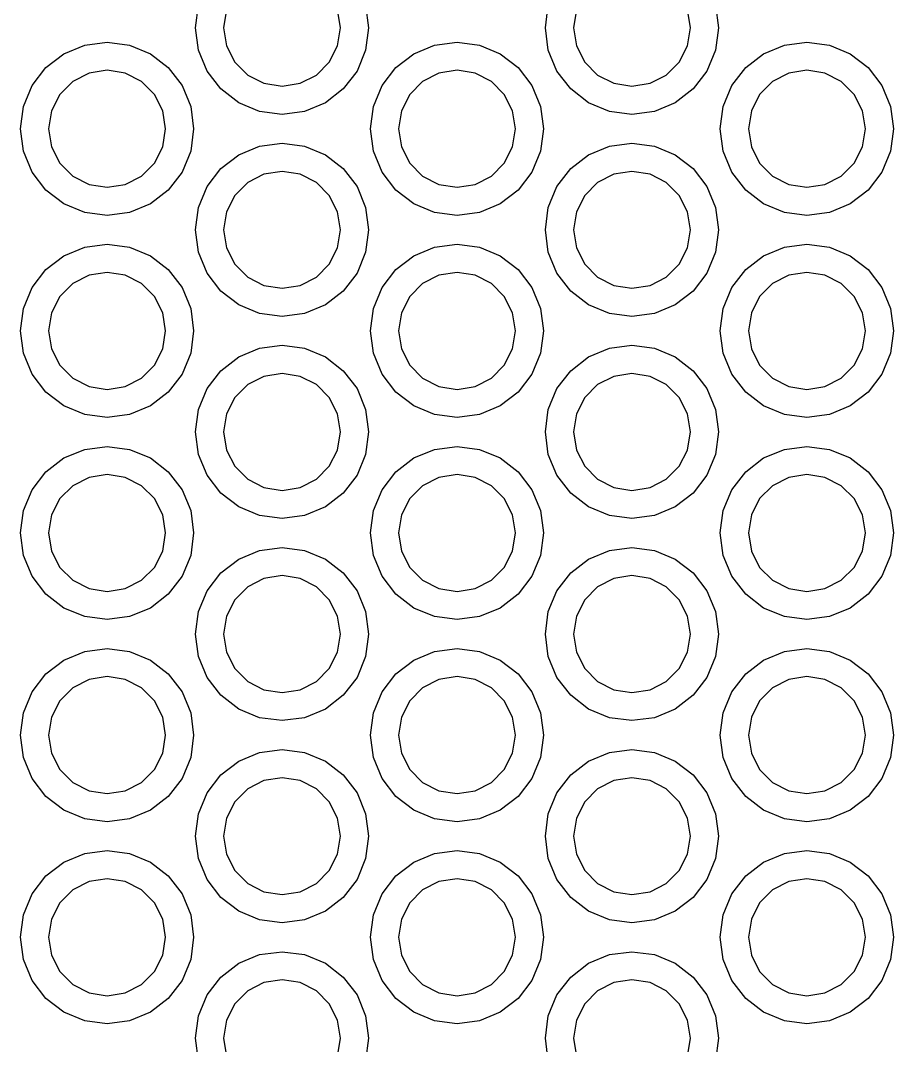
# Model space of a CAD drawing. Extents: x 0 to 6.5, y -7.51 to 0.
# Drawn here: x 3.3696 to 3.6078, y -4.8571 to -4.5776 of the extents above; entities that cross this region are included whole.
import ezdxf

# ---------------------------------------------------------------- set-up
doc = ezdxf.new("R2010")
doc.units = 0
doc.header["$MEASUREMENT"] = 0
doc.layers.add('BLACK', color=7, linetype='CONTINUOUS')

msp = doc.modelspace()

# ---------------------------------------------------------------- linework, layer by layer
at = {"layer": 'BLACK', "linetype": 'CONTINUOUS'}
for p, q in [((3.41731, -4.57955), (3.41812, -4.57343)), ((3.42577, -4.57462), (3.42499, -4.57955)), ((3.45688, -4.57955), (3.4561, -4.57462)), ((3.46375, -4.57343), (3.46456, -4.57955)), ((3.51278, -4.57955), (3.51358, -4.57343)), ((3.52124, -4.57462), (3.52046, -4.57955)), ((3.55235, -4.57955), (3.55157, -4.57462)), ((3.55922, -4.57343), (3.56002, -4.57955)), ((3.41812, -4.58566), (3.41731, -4.57955)), ((3.42499, -4.57955), (3.42577, -4.58448)), ((3.4561, -4.58448), (3.45688, -4.57955)), ((3.46456, -4.57955), (3.46375, -4.58566)), ((3.51358, -4.58566), (3.51278, -4.57955)), ((3.52046, -4.57955), (3.52124, -4.58448)), ((3.55157, -4.58448), (3.55235, -4.57955)), ((3.56002, -4.57955), (3.55922, -4.58566)), ((3.38709, -4.58429), (3.3932, -4.58349)), ((3.3932, -4.58349), (3.39931, -4.58429)), ((3.48255, -4.58429), (3.48867, -4.58349)), ((3.48867, -4.58349), (3.49478, -4.58429)), ((3.57802, -4.58429), (3.58414, -4.58349)), ((3.58414, -4.58349), (3.59025, -4.58429)), ((3.3765, -4.5904), (3.38139, -4.58665)), ((3.38139, -4.58665), (3.38709, -4.58429)), ((3.39931, -4.58429), (3.40501, -4.58665)), ((3.40501, -4.58665), (3.4099, -4.5904)), ((3.42048, -4.59136), (3.41812, -4.58566)), ((3.42577, -4.58448), (3.42804, -4.58892)), ((3.45383, -4.58892), (3.4561, -4.58448)), ((3.46375, -4.58566), (3.46139, -4.59136)), ((3.47197, -4.5904), (3.47686, -4.58665)), ((3.47686, -4.58665), (3.48255, -4.58429)), ((3.49478, -4.58429), (3.50048, -4.58665)), ((3.50048, -4.58665), (3.50537, -4.5904)), ((3.51594, -4.59136), (3.51358, -4.58566)), ((3.52124, -4.58448), (3.5235, -4.58892)), ((3.5493, -4.58892), (3.55157, -4.58448)), ((3.55922, -4.58566), (3.55686, -4.59136)), ((3.56743, -4.5904), (3.57232, -4.58665)), ((3.57232, -4.58665), (3.57802, -4.58429)), ((3.59025, -4.58429), (3.59595, -4.58665)), ((3.59595, -4.58665), (3.60084, -4.5904)), ((3.42804, -4.58892), (3.43156, -4.59245)), ((3.45031, -4.59245), (3.45383, -4.58892)), ((3.5235, -4.58892), (3.52703, -4.59245)), ((3.54577, -4.59245), (3.5493, -4.58892)), ((3.37274, -4.5953), (3.3765, -4.5904)), ((3.38827, -4.59194), (3.38383, -4.59421)), ((3.3932, -4.59116), (3.38827, -4.59194)), ((3.39813, -4.59194), (3.3932, -4.59116)), ((3.40257, -4.59421), (3.39813, -4.59194)), ((3.4099, -4.5904), (3.41366, -4.5953)), ((3.42423, -4.59625), (3.42048, -4.59136)), ((3.43156, -4.59245), (3.43601, -4.59471)), ((3.44586, -4.59471), (3.45031, -4.59245)), ((3.46139, -4.59136), (3.45764, -4.59625)), ((3.46821, -4.5953), (3.47197, -4.5904)), ((3.48374, -4.59194), (3.4793, -4.59421)), ((3.48867, -4.59116), (3.48374, -4.59194)), ((3.4936, -4.59194), (3.48867, -4.59116)), ((3.49804, -4.59421), (3.4936, -4.59194)), ((3.50537, -4.5904), (3.50913, -4.5953)), ((3.5197, -4.59625), (3.51594, -4.59136)), ((3.52703, -4.59245), (3.53147, -4.59471)), ((3.54133, -4.59471), (3.54577, -4.59245)), ((3.55686, -4.59136), (3.55311, -4.59625)), ((3.56368, -4.5953), (3.56743, -4.5904)), ((3.57921, -4.59194), (3.57476, -4.59421)), ((3.58414, -4.59116), (3.57921, -4.59194)), ((3.58906, -4.59194), (3.58414, -4.59116)), ((3.59351, -4.59421), (3.58906, -4.59194)), ((3.60084, -4.5904), (3.60459, -4.5953)), ((3.37038, -4.60099), (3.37274, -4.5953)), ((3.38383, -4.59421), (3.3803, -4.59774)), ((3.4061, -4.59774), (3.40257, -4.59421)), ((3.41366, -4.5953), (3.41602, -4.60099)), ((3.43601, -4.59471), (3.44093, -4.59549)), ((3.44093, -4.59549), (3.44586, -4.59471)), ((3.46585, -4.60099), (3.46821, -4.5953)), ((3.4793, -4.59421), (3.47577, -4.59774)), ((3.50157, -4.59774), (3.49804, -4.59421)), ((3.50913, -4.5953), (3.51149, -4.60099)), ((3.53147, -4.59471), (3.5364, -4.59549)), ((3.5364, -4.59549), (3.54133, -4.59471)), ((3.56132, -4.60099), (3.56368, -4.5953)), ((3.57476, -4.59421), (3.57124, -4.59774)), ((3.59704, -4.59774), (3.59351, -4.59421)), ((3.60459, -4.5953), (3.60695, -4.60099)), ((3.3803, -4.59774), (3.37804, -4.60218)), ((3.40837, -4.60218), (3.4061, -4.59774)), ((3.42912, -4.60001), (3.42423, -4.59625)), ((3.45764, -4.59625), (3.45275, -4.60001)), ((3.47577, -4.59774), (3.4735, -4.60218)), ((3.50383, -4.60218), (3.50157, -4.59774)), ((3.52459, -4.60001), (3.5197, -4.59625)), ((3.55311, -4.59625), (3.54821, -4.60001)), ((3.57124, -4.59774), (3.56897, -4.60218)), ((3.5993, -4.60218), (3.59704, -4.59774)), ((3.36958, -4.60711), (3.37038, -4.60099)), ((3.41602, -4.60099), (3.41682, -4.60711)), ((3.43482, -4.60237), (3.42912, -4.60001)), ((3.45275, -4.60001), (3.44705, -4.60237)), ((3.46505, -4.60711), (3.46585, -4.60099)), ((3.51149, -4.60099), (3.51229, -4.60711)), ((3.53029, -4.60237), (3.52459, -4.60001)), ((3.54821, -4.60001), (3.54252, -4.60237)), ((3.56051, -4.60711), (3.56132, -4.60099)), ((3.60695, -4.60099), (3.60776, -4.60711)), ((3.37804, -4.60218), (3.37726, -4.60711)), ((3.40915, -4.60711), (3.40837, -4.60218)), ((3.44093, -4.60317), (3.43482, -4.60237)), ((3.44705, -4.60237), (3.44093, -4.60317)), ((3.4735, -4.60218), (3.47272, -4.60711)), ((3.50461, -4.60711), (3.50383, -4.60218)), ((3.5364, -4.60317), (3.53029, -4.60237)), ((3.54252, -4.60237), (3.5364, -4.60317)), ((3.56897, -4.60218), (3.56819, -4.60711)), ((3.60008, -4.60711), (3.5993, -4.60218)), ((3.37038, -4.61322), (3.36958, -4.60711)), ((3.37726, -4.60711), (3.37804, -4.61203)), ((3.40837, -4.61203), (3.40915, -4.60711)), ((3.41682, -4.60711), (3.41602, -4.61322)), ((3.46585, -4.61322), (3.46505, -4.60711)), ((3.47272, -4.60711), (3.4735, -4.61203)), ((3.50383, -4.61203), (3.50461, -4.60711)), ((3.51229, -4.60711), (3.51149, -4.61322)), ((3.56132, -4.61322), (3.56051, -4.60711)), ((3.56819, -4.60711), (3.56897, -4.61203)), ((3.5993, -4.61203), (3.60008, -4.60711)), ((3.60776, -4.60711), (3.60695, -4.61322)), ((3.37804, -4.61203), (3.3803, -4.61648)), ((3.4061, -4.61648), (3.40837, -4.61203)), ((3.42912, -4.61421), (3.43482, -4.61185)), ((3.43482, -4.61185), (3.44093, -4.61104)), ((3.44093, -4.61104), (3.44705, -4.61185)), ((3.44705, -4.61185), (3.45275, -4.61421)), ((3.4735, -4.61203), (3.47577, -4.61648)), ((3.50157, -4.61648), (3.50383, -4.61203)), ((3.52459, -4.61421), (3.53029, -4.61185)), ((3.53029, -4.61185), (3.5364, -4.61104)), ((3.5364, -4.61104), (3.54252, -4.61185)), ((3.54252, -4.61185), (3.54821, -4.61421)), ((3.56897, -4.61203), (3.57124, -4.61648)), ((3.59704, -4.61648), (3.5993, -4.61203)), ((3.37274, -4.61892), (3.37038, -4.61322)), ((3.41602, -4.61322), (3.41366, -4.61892)), ((3.42423, -4.61796), (3.42912, -4.61421)), ((3.45275, -4.61421), (3.45764, -4.61796)), ((3.46821, -4.61892), (3.46585, -4.61322)), ((3.51149, -4.61322), (3.50913, -4.61892)), ((3.5197, -4.61796), (3.52459, -4.61421)), ((3.54821, -4.61421), (3.55311, -4.61796)), ((3.56368, -4.61892), (3.56132, -4.61322)), ((3.60695, -4.61322), (3.60459, -4.61892)), ((3.3803, -4.61648), (3.38383, -4.62001)), ((3.40257, -4.62001), (3.4061, -4.61648)), ((3.47577, -4.61648), (3.4793, -4.62001)), ((3.49804, -4.62001), (3.50157, -4.61648)), ((3.57124, -4.61648), (3.57476, -4.62001)), ((3.59351, -4.62001), (3.59704, -4.61648)), ((3.3765, -4.62381), (3.37274, -4.61892)), ((3.38383, -4.62001), (3.38827, -4.62227)), ((3.39813, -4.62227), (3.40257, -4.62001)), ((3.41366, -4.61892), (3.4099, -4.62381)), ((3.42048, -4.62286), (3.42423, -4.61796)), ((3.43601, -4.6195), (3.43156, -4.62177)), ((3.44093, -4.61872), (3.43601, -4.6195)), ((3.44586, -4.6195), (3.44093, -4.61872)), ((3.45031, -4.62177), (3.44586, -4.6195)), ((3.45764, -4.61796), (3.46139, -4.62286)), ((3.47197, -4.62381), (3.46821, -4.61892)), ((3.4793, -4.62001), (3.48374, -4.62227)), ((3.4936, -4.62227), (3.49804, -4.62001)), ((3.50913, -4.61892), (3.50537, -4.62381)), ((3.51594, -4.62286), (3.5197, -4.61796)), ((3.53147, -4.6195), (3.52703, -4.62177)), ((3.5364, -4.61872), (3.53147, -4.6195)), ((3.54133, -4.6195), (3.5364, -4.61872)), ((3.54577, -4.62177), (3.54133, -4.6195)), ((3.55311, -4.61796), (3.55686, -4.62286)), ((3.56743, -4.62381), (3.56368, -4.61892)), ((3.57476, -4.62001), (3.57921, -4.62227)), ((3.58906, -4.62227), (3.59351, -4.62001)), ((3.60459, -4.61892), (3.60084, -4.62381)), ((3.38827, -4.62227), (3.3932, -4.62305)), ((3.3932, -4.62305), (3.39813, -4.62227)), ((3.41812, -4.62855), (3.42048, -4.62286)), ((3.43156, -4.62177), (3.42804, -4.62529)), ((3.45383, -4.62529), (3.45031, -4.62177)), ((3.46139, -4.62286), (3.46375, -4.62855)), ((3.48374, -4.62227), (3.48867, -4.62305)), ((3.48867, -4.62305), (3.4936, -4.62227)), ((3.51358, -4.62855), (3.51594, -4.62286)), ((3.52703, -4.62177), (3.5235, -4.62529)), ((3.5493, -4.62529), (3.54577, -4.62177)), ((3.55686, -4.62286), (3.55922, -4.62855)), ((3.57921, -4.62227), (3.58414, -4.62305)), ((3.58414, -4.62305), (3.58906, -4.62227)), ((3.38139, -4.62756), (3.3765, -4.62381)), ((3.4099, -4.62381), (3.40501, -4.62756)), ((3.42804, -4.62529), (3.42577, -4.62974)), ((3.4561, -4.62974), (3.45383, -4.62529)), ((3.47686, -4.62756), (3.47197, -4.62381)), ((3.50537, -4.62381), (3.50048, -4.62756)), ((3.5235, -4.62529), (3.52124, -4.62974)), ((3.55157, -4.62974), (3.5493, -4.62529)), ((3.57232, -4.62756), (3.56743, -4.62381)), ((3.60084, -4.62381), (3.59595, -4.62756)), ((3.38709, -4.62992), (3.38139, -4.62756)), ((3.40501, -4.62756), (3.39931, -4.62992)), ((3.41731, -4.63467), (3.41812, -4.62855)), ((3.46375, -4.62855), (3.46456, -4.63467)), ((3.48255, -4.62992), (3.47686, -4.62756)), ((3.50048, -4.62756), (3.49478, -4.62992)), ((3.51278, -4.63467), (3.51358, -4.62855)), ((3.55922, -4.62855), (3.56002, -4.63467)), ((3.57802, -4.62992), (3.57232, -4.62756)), ((3.59595, -4.62756), (3.59025, -4.62992)), ((3.3932, -4.63073), (3.38709, -4.62992)), ((3.39931, -4.62992), (3.3932, -4.63073)), ((3.42577, -4.62974), (3.42499, -4.63467)), ((3.45688, -4.63467), (3.4561, -4.62974)), ((3.48867, -4.63073), (3.48255, -4.62992)), ((3.49478, -4.62992), (3.48867, -4.63073)), ((3.52124, -4.62974), (3.52046, -4.63467)), ((3.55235, -4.63467), (3.55157, -4.62974)), ((3.58414, -4.63073), (3.57802, -4.62992)), ((3.59025, -4.62992), (3.58414, -4.63073)), ((3.41812, -4.64078), (3.41731, -4.63467)), ((3.42499, -4.63467), (3.42577, -4.63959)), ((3.4561, -4.63959), (3.45688, -4.63467)), ((3.46456, -4.63467), (3.46375, -4.64078)), ((3.51358, -4.64078), (3.51278, -4.63467)), ((3.52046, -4.63467), (3.52124, -4.63959)), ((3.55157, -4.63959), (3.55235, -4.63467)), ((3.56002, -4.63467), (3.55922, -4.64078)), ((3.38139, -4.64177), (3.38709, -4.63941)), ((3.38709, -4.63941), (3.3932, -4.6386)), ((3.3932, -4.6386), (3.39931, -4.63941)), ((3.39931, -4.63941), (3.40501, -4.64177)), ((3.42577, -4.63959), (3.42804, -4.64404)), ((3.45383, -4.64404), (3.4561, -4.63959)), ((3.47686, -4.64177), (3.48255, -4.63941)), ((3.48255, -4.63941), (3.48867, -4.6386)), ((3.48867, -4.6386), (3.49478, -4.63941)), ((3.49478, -4.63941), (3.50048, -4.64177)), ((3.52124, -4.63959), (3.5235, -4.64404)), ((3.5493, -4.64404), (3.55157, -4.63959)), ((3.57232, -4.64177), (3.57802, -4.63941)), ((3.57802, -4.63941), (3.58414, -4.6386)), ((3.58414, -4.6386), (3.59025, -4.63941)), ((3.59025, -4.63941), (3.59595, -4.64177)), ((3.3765, -4.64552), (3.38139, -4.64177)), ((3.40501, -4.64177), (3.4099, -4.64552)), ((3.42048, -4.64648), (3.41812, -4.64078)), ((3.46375, -4.64078), (3.46139, -4.64648)), ((3.47197, -4.64552), (3.47686, -4.64177)), ((3.50048, -4.64177), (3.50537, -4.64552)), ((3.51594, -4.64648), (3.51358, -4.64078)), ((3.55922, -4.64078), (3.55686, -4.64648)), ((3.56743, -4.64552), (3.57232, -4.64177)), ((3.59595, -4.64177), (3.60084, -4.64552)), ((3.37274, -4.65041), (3.3765, -4.64552)), ((3.4099, -4.64552), (3.41366, -4.65041)), ((3.42804, -4.64404), (3.43156, -4.64757)), ((3.45031, -4.64757), (3.45383, -4.64404)), ((3.46821, -4.65041), (3.47197, -4.64552)), ((3.50537, -4.64552), (3.50913, -4.65041)), ((3.5235, -4.64404), (3.52703, -4.64757)), ((3.54577, -4.64757), (3.5493, -4.64404)), ((3.56368, -4.65041), (3.56743, -4.64552)), ((3.60084, -4.64552), (3.60459, -4.65041)), ((3.38827, -4.64706), (3.38383, -4.64933)), ((3.3932, -4.64628), (3.38827, -4.64706)), ((3.39813, -4.64706), (3.3932, -4.64628)), ((3.40257, -4.64933), (3.39813, -4.64706)), ((3.42423, -4.65137), (3.42048, -4.64648)), ((3.43156, -4.64757), (3.43601, -4.64983)), ((3.44586, -4.64983), (3.45031, -4.64757)), ((3.46139, -4.64648), (3.45764, -4.65137)), ((3.48374, -4.64706), (3.4793, -4.64933)), ((3.48867, -4.64628), (3.48374, -4.64706)), ((3.4936, -4.64706), (3.48867, -4.64628)), ((3.49804, -4.64933), (3.4936, -4.64706)), ((3.5197, -4.65137), (3.51594, -4.64648)), ((3.52703, -4.64757), (3.53147, -4.64983)), ((3.54133, -4.64983), (3.54577, -4.64757)), ((3.55686, -4.64648), (3.55311, -4.65137)), ((3.57921, -4.64706), (3.57476, -4.64933)), ((3.58414, -4.64628), (3.57921, -4.64706)), ((3.58906, -4.64706), (3.58414, -4.64628)), ((3.59351, -4.64933), (3.58906, -4.64706)), ((3.37038, -4.65611), (3.37274, -4.65041)), ((3.38383, -4.64933), (3.3803, -4.65285)), ((3.4061, -4.65285), (3.40257, -4.64933)), ((3.41366, -4.65041), (3.41602, -4.65611)), ((3.43601, -4.64983), (3.44093, -4.65061)), ((3.44093, -4.65061), (3.44586, -4.64983)), ((3.46585, -4.65611), (3.46821, -4.65041)), ((3.4793, -4.64933), (3.47577, -4.65285)), ((3.50157, -4.65285), (3.49804, -4.64933)), ((3.50913, -4.65041), (3.51149, -4.65611)), ((3.53147, -4.64983), (3.5364, -4.65061)), ((3.5364, -4.65061), (3.54133, -4.64983)), ((3.56132, -4.65611), (3.56368, -4.65041)), ((3.57476, -4.64933), (3.57124, -4.65285)), ((3.59704, -4.65285), (3.59351, -4.64933)), ((3.60459, -4.65041), (3.60695, -4.65611)), ((3.3803, -4.65285), (3.37804, -4.6573)), ((3.40837, -4.6573), (3.4061, -4.65285)), ((3.42912, -4.65512), (3.42423, -4.65137)), ((3.45764, -4.65137), (3.45275, -4.65512)), ((3.47577, -4.65285), (3.4735, -4.6573)), ((3.50383, -4.6573), (3.50157, -4.65285)), ((3.52459, -4.65512), (3.5197, -4.65137)), ((3.55311, -4.65137), (3.54821, -4.65512)), ((3.57124, -4.65285), (3.56897, -4.6573)), ((3.5993, -4.6573), (3.59704, -4.65285)), ((3.36958, -4.66223), (3.37038, -4.65611)), ((3.41602, -4.65611), (3.41682, -4.66223)), ((3.43482, -4.65748), (3.42912, -4.65512)), ((3.45275, -4.65512), (3.44705, -4.65748)), ((3.46505, -4.66223), (3.46585, -4.65611)), ((3.51149, -4.65611), (3.51229, -4.66223)), ((3.53029, -4.65748), (3.52459, -4.65512)), ((3.54821, -4.65512), (3.54252, -4.65748)), ((3.56051, -4.66223), (3.56132, -4.65611)), ((3.60695, -4.65611), (3.60776, -4.66223)), ((3.37804, -4.6573), (3.37726, -4.66223)), ((3.40915, -4.66223), (3.40837, -4.6573)), ((3.44093, -4.65829), (3.43482, -4.65748)), ((3.44705, -4.65748), (3.44093, -4.65829)), ((3.4735, -4.6573), (3.47272, -4.66223)), ((3.50461, -4.66223), (3.50383, -4.6573)), ((3.5364, -4.65829), (3.53029, -4.65748)), ((3.54252, -4.65748), (3.5364, -4.65829)), ((3.56897, -4.6573), (3.56819, -4.66223)), ((3.60008, -4.66223), (3.5993, -4.6573)), ((3.37038, -4.66834), (3.36958, -4.66223)), ((3.37726, -4.66223), (3.37804, -4.66715)), ((3.40837, -4.66715), (3.40915, -4.66223)), ((3.41682, -4.66223), (3.41602, -4.66834)), ((3.46585, -4.66834), (3.46505, -4.66223)), ((3.47272, -4.66223), (3.4735, -4.66715)), ((3.50383, -4.66715), (3.50461, -4.66223)), ((3.51229, -4.66223), (3.51149, -4.66834)), ((3.56132, -4.66834), (3.56051, -4.66223)), ((3.56819, -4.66223), (3.56897, -4.66715)), ((3.5993, -4.66715), (3.60008, -4.66223)), ((3.60776, -4.66223), (3.60695, -4.66834)), ((3.37804, -4.66715), (3.3803, -4.6716)), ((3.4061, -4.6716), (3.40837, -4.66715)), ((3.42912, -4.66933), (3.43482, -4.66697)), ((3.43482, -4.66697), (3.44093, -4.66616)), ((3.44093, -4.66616), (3.44705, -4.66697)), ((3.44705, -4.66697), (3.45275, -4.66933)), ((3.4735, -4.66715), (3.47577, -4.6716)), ((3.50157, -4.6716), (3.50383, -4.66715)), ((3.52459, -4.66933), (3.53029, -4.66697)), ((3.53029, -4.66697), (3.5364, -4.66616)), ((3.5364, -4.66616), (3.54252, -4.66697)), ((3.54252, -4.66697), (3.54821, -4.66933)), ((3.56897, -4.66715), (3.57124, -4.6716)), ((3.59704, -4.6716), (3.5993, -4.66715)), ((3.37274, -4.67404), (3.37038, -4.66834)), ((3.41602, -4.66834), (3.41366, -4.67404)), ((3.42423, -4.67308), (3.42912, -4.66933)), ((3.45275, -4.66933), (3.45764, -4.67308)), ((3.46821, -4.67404), (3.46585, -4.66834)), ((3.51149, -4.66834), (3.50913, -4.67404)), ((3.5197, -4.67308), (3.52459, -4.66933)), ((3.54821, -4.66933), (3.55311, -4.67308)), ((3.56368, -4.67404), (3.56132, -4.66834)), ((3.60695, -4.66834), (3.60459, -4.67404)), ((3.3803, -4.6716), (3.38383, -4.67512)), ((3.40257, -4.67512), (3.4061, -4.6716)), ((3.42048, -4.67797), (3.42423, -4.67308)), ((3.45764, -4.67308), (3.46139, -4.67797)), ((3.47577, -4.6716), (3.4793, -4.67512)), ((3.49804, -4.67512), (3.50157, -4.6716)), ((3.51594, -4.67797), (3.5197, -4.67308)), ((3.55311, -4.67308), (3.55686, -4.67797)), ((3.57124, -4.6716), (3.57476, -4.67512)), ((3.59351, -4.67512), (3.59704, -4.6716)), ((3.3765, -4.67893), (3.37274, -4.67404)), ((3.38383, -4.67512), (3.38827, -4.67739)), ((3.39813, -4.67739), (3.40257, -4.67512)), ((3.41366, -4.67404), (3.4099, -4.67893)), ((3.43601, -4.67462), (3.43156, -4.67689)), ((3.44093, -4.67384), (3.43601, -4.67462)), ((3.44586, -4.67462), (3.44093, -4.67384)), ((3.45031, -4.67689), (3.44586, -4.67462)), ((3.47197, -4.67893), (3.46821, -4.67404)), ((3.4793, -4.67512), (3.48374, -4.67739)), ((3.4936, -4.67739), (3.49804, -4.67512)), ((3.50913, -4.67404), (3.50537, -4.67893)), ((3.53147, -4.67462), (3.52703, -4.67689)), ((3.5364, -4.67384), (3.53147, -4.67462)), ((3.54133, -4.67462), (3.5364, -4.67384)), ((3.54577, -4.67689), (3.54133, -4.67462)), ((3.56743, -4.67893), (3.56368, -4.67404)), ((3.57476, -4.67512), (3.57921, -4.67739)), ((3.58906, -4.67739), (3.59351, -4.67512)), ((3.60459, -4.67404), (3.60084, -4.67893)), ((3.38139, -4.68268), (3.3765, -4.67893)), ((3.38827, -4.67739), (3.3932, -4.67817)), ((3.3932, -4.67817), (3.39813, -4.67739)), ((3.4099, -4.67893), (3.40501, -4.68268)), ((3.41812, -4.68367), (3.42048, -4.67797)), ((3.43156, -4.67689), (3.42804, -4.68041)), ((3.45383, -4.68041), (3.45031, -4.67689)), ((3.46139, -4.67797), (3.46375, -4.68367)), ((3.47686, -4.68268), (3.47197, -4.67893)), ((3.48374, -4.67739), (3.48867, -4.67817)), ((3.48867, -4.67817), (3.4936, -4.67739)), ((3.50537, -4.67893), (3.50048, -4.68268)), ((3.51358, -4.68367), (3.51594, -4.67797)), ((3.52703, -4.67689), (3.5235, -4.68041)), ((3.5493, -4.68041), (3.54577, -4.67689)), ((3.55686, -4.67797), (3.55922, -4.68367)), ((3.57232, -4.68268), (3.56743, -4.67893)), ((3.57921, -4.67739), (3.58414, -4.67817)), ((3.58414, -4.67817), (3.58906, -4.67739)), ((3.60084, -4.67893), (3.59595, -4.68268)), ((3.42804, -4.68041), (3.42577, -4.68486)), ((3.4561, -4.68486), (3.45383, -4.68041)), ((3.5235, -4.68041), (3.52124, -4.68486)), ((3.55157, -4.68486), (3.5493, -4.68041)), ((3.38709, -4.68504), (3.38139, -4.68268)), ((3.40501, -4.68268), (3.39931, -4.68504)), ((3.41731, -4.68978), (3.41812, -4.68367)), ((3.42577, -4.68486), (3.42499, -4.68978)), ((3.45688, -4.68978), (3.4561, -4.68486)), ((3.46375, -4.68367), (3.46456, -4.68978)), ((3.48255, -4.68504), (3.47686, -4.68268)), ((3.50048, -4.68268), (3.49478, -4.68504)), ((3.51278, -4.68978), (3.51358, -4.68367)), ((3.52124, -4.68486), (3.52046, -4.68978)), ((3.55235, -4.68978), (3.55157, -4.68486)), ((3.55922, -4.68367), (3.56002, -4.68978)), ((3.57802, -4.68504), (3.57232, -4.68268)), ((3.59595, -4.68268), (3.59025, -4.68504)), ((3.3932, -4.68585), (3.38709, -4.68504)), ((3.39931, -4.68504), (3.3932, -4.68585)), ((3.48867, -4.68585), (3.48255, -4.68504)), ((3.49478, -4.68504), (3.48867, -4.68585)), ((3.58414, -4.68585), (3.57802, -4.68504)), ((3.59025, -4.68504), (3.58414, -4.68585)), ((3.41812, -4.6959), (3.41731, -4.68978)), ((3.42499, -4.68978), (3.42577, -4.69471)), ((3.4561, -4.69471), (3.45688, -4.68978)), ((3.46456, -4.68978), (3.46375, -4.6959)), ((3.51358, -4.6959), (3.51278, -4.68978)), ((3.52046, -4.68978), (3.52124, -4.69471)), ((3.55157, -4.69471), (3.55235, -4.68978)), ((3.56002, -4.68978), (3.55922, -4.6959)), ((3.38139, -4.69689), (3.38709, -4.69453)), ((3.38709, -4.69453), (3.3932, -4.69372)), ((3.3932, -4.69372), (3.39931, -4.69453)), ((3.39931, -4.69453), (3.40501, -4.69689)), ((3.42048, -4.7016), (3.41812, -4.6959)), ((3.42577, -4.69471), (3.42804, -4.69916)), ((3.45383, -4.69916), (3.4561, -4.69471)), ((3.46375, -4.6959), (3.46139, -4.7016)), ((3.47686, -4.69689), (3.48255, -4.69453)), ((3.48255, -4.69453), (3.48867, -4.69372)), ((3.48867, -4.69372), (3.49478, -4.69453)), ((3.49478, -4.69453), (3.50048, -4.69689)), ((3.51594, -4.7016), (3.51358, -4.6959)), ((3.52124, -4.69471), (3.5235, -4.69916)), ((3.5493, -4.69916), (3.55157, -4.69471)), ((3.55922, -4.6959), (3.55686, -4.7016)), ((3.57232, -4.69689), (3.57802, -4.69453)), ((3.57802, -4.69453), (3.58414, -4.69372)), ((3.58414, -4.69372), (3.59025, -4.69453)), ((3.59025, -4.69453), (3.59595, -4.69689)), ((3.3765, -4.70064), (3.38139, -4.69689)), ((3.40501, -4.69689), (3.4099, -4.70064)), ((3.47197, -4.70064), (3.47686, -4.69689)), ((3.50048, -4.69689), (3.50537, -4.70064)), ((3.56743, -4.70064), (3.57232, -4.69689)), ((3.59595, -4.69689), (3.60084, -4.70064)), ((3.37274, -4.70553), (3.3765, -4.70064)), ((3.3932, -4.7014), (3.38827, -4.70218)), ((3.39813, -4.70218), (3.3932, -4.7014)), ((3.4099, -4.70064), (3.41366, -4.70553)), ((3.42423, -4.70649), (3.42048, -4.7016)), ((3.42804, -4.69916), (3.43156, -4.70268)), ((3.45031, -4.70268), (3.45383, -4.69916)), ((3.46139, -4.7016), (3.45764, -4.70649)), ((3.46821, -4.70553), (3.47197, -4.70064)), ((3.48867, -4.7014), (3.48374, -4.70218)), ((3.4936, -4.70218), (3.48867, -4.7014)), ((3.50537, -4.70064), (3.50913, -4.70553)), ((3.5197, -4.70649), (3.51594, -4.7016)), ((3.5235, -4.69916), (3.52703, -4.70268)), ((3.54577, -4.70268), (3.5493, -4.69916)), ((3.55686, -4.7016), (3.55311, -4.70649)), ((3.56368, -4.70553), (3.56743, -4.70064)), ((3.58414, -4.7014), (3.57921, -4.70218)), ((3.58906, -4.70218), (3.58414, -4.7014)), ((3.60084, -4.70064), (3.60459, -4.70553)), ((3.38383, -4.70444), (3.3803, -4.70797)), ((3.38827, -4.70218), (3.38383, -4.70444)), ((3.40257, -4.70444), (3.39813, -4.70218)), ((3.4061, -4.70797), (3.40257, -4.70444)), ((3.43156, -4.70268), (3.43601, -4.70495)), ((3.44586, -4.70495), (3.45031, -4.70268)), ((3.4793, -4.70444), (3.47577, -4.70797)), ((3.48374, -4.70218), (3.4793, -4.70444)), ((3.49804, -4.70444), (3.4936, -4.70218)), ((3.50157, -4.70797), (3.49804, -4.70444)), ((3.52703, -4.70268), (3.53147, -4.70495)), ((3.54133, -4.70495), (3.54577, -4.70268)), ((3.57476, -4.70444), (3.57124, -4.70797)), ((3.57921, -4.70218), (3.57476, -4.70444)), ((3.59351, -4.70444), (3.58906, -4.70218)), ((3.59704, -4.70797), (3.59351, -4.70444)), ((3.37038, -4.71123), (3.37274, -4.70553)), ((3.41366, -4.70553), (3.41602, -4.71123)), ((3.42912, -4.71024), (3.42423, -4.70649)), ((3.43601, -4.70495), (3.44093, -4.70573)), ((3.44093, -4.70573), (3.44586, -4.70495)), ((3.45764, -4.70649), (3.45275, -4.71024)), ((3.46585, -4.71123), (3.46821, -4.70553)), ((3.50913, -4.70553), (3.51149, -4.71123)), ((3.52459, -4.71024), (3.5197, -4.70649)), ((3.53147, -4.70495), (3.5364, -4.70573)), ((3.5364, -4.70573), (3.54133, -4.70495)), ((3.55311, -4.70649), (3.54821, -4.71024)), ((3.56132, -4.71123), (3.56368, -4.70553)), ((3.60459, -4.70553), (3.60695, -4.71123)), ((3.3803, -4.70797), (3.37804, -4.71242)), ((3.40837, -4.71242), (3.4061, -4.70797)), ((3.47577, -4.70797), (3.4735, -4.71242)), ((3.50383, -4.71242), (3.50157, -4.70797)), ((3.57124, -4.70797), (3.56897, -4.71242)), ((3.5993, -4.71242), (3.59704, -4.70797)), ((3.36958, -4.71734), (3.37038, -4.71123)), ((3.37804, -4.71242), (3.37726, -4.71734)), ((3.40915, -4.71734), (3.40837, -4.71242)), ((3.41602, -4.71123), (3.41682, -4.71734)), ((3.43482, -4.7126), (3.42912, -4.71024)), ((3.44093, -4.71341), (3.43482, -4.7126)), ((3.44705, -4.7126), (3.44093, -4.71341)), ((3.45275, -4.71024), (3.44705, -4.7126)), ((3.46505, -4.71734), (3.46585, -4.71123)), ((3.4735, -4.71242), (3.47272, -4.71734)), ((3.50461, -4.71734), (3.50383, -4.71242)), ((3.51149, -4.71123), (3.51229, -4.71734)), ((3.53029, -4.7126), (3.52459, -4.71024)), ((3.5364, -4.71341), (3.53029, -4.7126)), ((3.54252, -4.7126), (3.5364, -4.71341)), ((3.54821, -4.71024), (3.54252, -4.7126)), ((3.56051, -4.71734), (3.56132, -4.71123)), ((3.56897, -4.71242), (3.56819, -4.71734)), ((3.60008, -4.71734), (3.5993, -4.71242)), ((3.60695, -4.71123), (3.60776, -4.71734)), ((3.37038, -4.72346), (3.36958, -4.71734)), ((3.37726, -4.71734), (3.37804, -4.72227)), ((3.40837, -4.72227), (3.40915, -4.71734)), ((3.41682, -4.71734), (3.41602, -4.72346)), ((3.46585, -4.72346), (3.46505, -4.71734)), ((3.47272, -4.71734), (3.4735, -4.72227)), ((3.50383, -4.72227), (3.50461, -4.71734)), ((3.51229, -4.71734), (3.51149, -4.72346)), ((3.56132, -4.72346), (3.56051, -4.71734)), ((3.56819, -4.71734), (3.56897, -4.72227)), ((3.5993, -4.72227), (3.60008, -4.71734)), ((3.60776, -4.71734), (3.60695, -4.72346)), ((3.37274, -4.72915), (3.37038, -4.72346)), ((3.37804, -4.72227), (3.3803, -4.72672)), ((3.4061, -4.72672), (3.40837, -4.72227)), ((3.41602, -4.72346), (3.41366, -4.72915)), ((3.42912, -4.72445), (3.43482, -4.72209)), ((3.43482, -4.72209), (3.44093, -4.72128)), ((3.44093, -4.72128), (3.44705, -4.72209)), ((3.44705, -4.72209), (3.45275, -4.72445)), ((3.46821, -4.72915), (3.46585, -4.72346)), ((3.4735, -4.72227), (3.47577, -4.72672)), ((3.50157, -4.72672), (3.50383, -4.72227)), ((3.51149, -4.72346), (3.50913, -4.72915)), ((3.52459, -4.72445), (3.53029, -4.72209)), ((3.53029, -4.72209), (3.5364, -4.72128)), ((3.5364, -4.72128), (3.54252, -4.72209)), ((3.54252, -4.72209), (3.54821, -4.72445)), ((3.56368, -4.72915), (3.56132, -4.72346)), ((3.56897, -4.72227), (3.57124, -4.72672)), ((3.59704, -4.72672), (3.5993, -4.72227)), ((3.60695, -4.72346), (3.60459, -4.72915)), ((3.3803, -4.72672), (3.38383, -4.73024)), ((3.40257, -4.73024), (3.4061, -4.72672)), ((3.42423, -4.7282), (3.42912, -4.72445)), ((3.45275, -4.72445), (3.45764, -4.7282)), ((3.47577, -4.72672), (3.4793, -4.73024)), ((3.49804, -4.73024), (3.50157, -4.72672)), ((3.5197, -4.7282), (3.52459, -4.72445)), ((3.54821, -4.72445), (3.55311, -4.7282)), ((3.57124, -4.72672), (3.57476, -4.73024)), ((3.59351, -4.73024), (3.59704, -4.72672)), ((3.3765, -4.73405), (3.37274, -4.72915)), ((3.41366, -4.72915), (3.4099, -4.73405)), ((3.42048, -4.73309), (3.42423, -4.7282)), ((3.44093, -4.72896), (3.43601, -4.72974)), ((3.44586, -4.72974), (3.44093, -4.72896)), ((3.45764, -4.7282), (3.46139, -4.73309)), ((3.47197, -4.73405), (3.46821, -4.72915)), ((3.50913, -4.72915), (3.50537, -4.73405)), ((3.51594, -4.73309), (3.5197, -4.7282)), ((3.5364, -4.72896), (3.53147, -4.72974)), ((3.54133, -4.72974), (3.5364, -4.72896)), ((3.55311, -4.7282), (3.55686, -4.73309)), ((3.56743, -4.73405), (3.56368, -4.72915)), ((3.60459, -4.72915), (3.60084, -4.73405)), ((3.38383, -4.73024), (3.38827, -4.73251)), ((3.39813, -4.73251), (3.40257, -4.73024)), ((3.43156, -4.732), (3.42804, -4.73553)), ((3.43601, -4.72974), (3.43156, -4.732)), ((3.45031, -4.732), (3.44586, -4.72974)), ((3.45383, -4.73553), (3.45031, -4.732)), ((3.4793, -4.73024), (3.48374, -4.73251)), ((3.4936, -4.73251), (3.49804, -4.73024)), ((3.52703, -4.732), (3.5235, -4.73553)), ((3.53147, -4.72974), (3.52703, -4.732)), ((3.54577, -4.732), (3.54133, -4.72974)), ((3.5493, -4.73553), (3.54577, -4.732)), ((3.57476, -4.73024), (3.57921, -4.73251)), ((3.58906, -4.73251), (3.59351, -4.73024)), ((3.38139, -4.7378), (3.3765, -4.73405)), ((3.38827, -4.73251), (3.3932, -4.73329)), ((3.3932, -4.73329), (3.39813, -4.73251)), ((3.4099, -4.73405), (3.40501, -4.7378)), ((3.41812, -4.73879), (3.42048, -4.73309)), ((3.46139, -4.73309), (3.46375, -4.73879)), ((3.47686, -4.7378), (3.47197, -4.73405)), ((3.48374, -4.73251), (3.48867, -4.73329)), ((3.48867, -4.73329), (3.4936, -4.73251)), ((3.50537, -4.73405), (3.50048, -4.7378)), ((3.51358, -4.73879), (3.51594, -4.73309)), ((3.55686, -4.73309), (3.55922, -4.73879)), ((3.57232, -4.7378), (3.56743, -4.73405)), ((3.57921, -4.73251), (3.58414, -4.73329)), ((3.58414, -4.73329), (3.58906, -4.73251)), ((3.60084, -4.73405), (3.59595, -4.7378)), ((3.38709, -4.74016), (3.38139, -4.7378)), ((3.40501, -4.7378), (3.39931, -4.74016)), ((3.42804, -4.73553), (3.42577, -4.73998)), ((3.4561, -4.73998), (3.45383, -4.73553)), ((3.48255, -4.74016), (3.47686, -4.7378)), ((3.50048, -4.7378), (3.49478, -4.74016)), ((3.5235, -4.73553), (3.52124, -4.73998)), ((3.55157, -4.73998), (3.5493, -4.73553)), ((3.57802, -4.74016), (3.57232, -4.7378)), ((3.59595, -4.7378), (3.59025, -4.74016)), ((3.3932, -4.74097), (3.38709, -4.74016)), ((3.39931, -4.74016), (3.3932, -4.74097)), ((3.41731, -4.7449), (3.41812, -4.73879)), ((3.42577, -4.73998), (3.42499, -4.7449)), ((3.45688, -4.7449), (3.4561, -4.73998)), ((3.46375, -4.73879), (3.46456, -4.7449)), ((3.48867, -4.74097), (3.48255, -4.74016)), ((3.49478, -4.74016), (3.48867, -4.74097)), ((3.51278, -4.7449), (3.51358, -4.73879)), ((3.52124, -4.73998), (3.52046, -4.7449)), ((3.55235, -4.7449), (3.55157, -4.73998)), ((3.55922, -4.73879), (3.56002, -4.7449)), ((3.58414, -4.74097), (3.57802, -4.74016)), ((3.59025, -4.74016), (3.58414, -4.74097)), ((3.41812, -4.75102), (3.41731, -4.7449)), ((3.42499, -4.7449), (3.42577, -4.74983)), ((3.4561, -4.74983), (3.45688, -4.7449)), ((3.46456, -4.7449), (3.46375, -4.75102)), ((3.51358, -4.75102), (3.51278, -4.7449)), ((3.52046, -4.7449), (3.52124, -4.74983)), ((3.55157, -4.74983), (3.55235, -4.7449)), ((3.56002, -4.7449), (3.55922, -4.75102)), ((3.38709, -4.74964), (3.3932, -4.74884)), ((3.3932, -4.74884), (3.39931, -4.74964)), ((3.48255, -4.74964), (3.48867, -4.74884)), ((3.48867, -4.74884), (3.49478, -4.74964)), ((3.57802, -4.74964), (3.58414, -4.74884)), ((3.58414, -4.74884), (3.59025, -4.74964)), ((3.38139, -4.752), (3.38709, -4.74964)), ((3.39931, -4.74964), (3.40501, -4.752)), ((3.42048, -4.75671), (3.41812, -4.75102)), ((3.42577, -4.74983), (3.42804, -4.75427)), ((3.45383, -4.75427), (3.4561, -4.74983)), ((3.46375, -4.75102), (3.46139, -4.75671)), ((3.47686, -4.752), (3.48255, -4.74964)), ((3.49478, -4.74964), (3.50048, -4.752)), ((3.51594, -4.75671), (3.51358, -4.75102)), ((3.52124, -4.74983), (3.5235, -4.75427)), ((3.5493, -4.75427), (3.55157, -4.74983)), ((3.55922, -4.75102), (3.55686, -4.75671)), ((3.57232, -4.752), (3.57802, -4.74964)), ((3.59025, -4.74964), (3.59595, -4.752)), ((3.3765, -4.75576), (3.38139, -4.752)), ((3.40501, -4.752), (3.4099, -4.75576)), ((3.42804, -4.75427), (3.43156, -4.7578)), ((3.45031, -4.7578), (3.45383, -4.75427)), ((3.47197, -4.75576), (3.47686, -4.752)), ((3.50048, -4.752), (3.50537, -4.75576)), ((3.5235, -4.75427), (3.52703, -4.7578)), ((3.54577, -4.7578), (3.5493, -4.75427)), ((3.56743, -4.75576), (3.57232, -4.752)), ((3.59595, -4.752), (3.60084, -4.75576)), ((3.37274, -4.76065), (3.3765, -4.75576)), ((3.38827, -4.7573), (3.38383, -4.75956)), ((3.3932, -4.75652), (3.38827, -4.7573)), ((3.39813, -4.7573), (3.3932, -4.75652)), ((3.40257, -4.75956), (3.39813, -4.7573)), ((3.4099, -4.75576), (3.41366, -4.76065)), ((3.42423, -4.76161), (3.42048, -4.75671)), ((3.46139, -4.75671), (3.45764, -4.76161)), ((3.46821, -4.76065), (3.47197, -4.75576)), ((3.48374, -4.7573), (3.4793, -4.75956)), ((3.48867, -4.75652), (3.48374, -4.7573)), ((3.4936, -4.7573), (3.48867, -4.75652)), ((3.49804, -4.75956), (3.4936, -4.7573)), ((3.50537, -4.75576), (3.50913, -4.76065)), ((3.5197, -4.76161), (3.51594, -4.75671)), ((3.55686, -4.75671), (3.55311, -4.76161)), ((3.56368, -4.76065), (3.56743, -4.75576)), ((3.57921, -4.7573), (3.57476, -4.75956)), ((3.58414, -4.75652), (3.57921, -4.7573)), ((3.58906, -4.7573), (3.58414, -4.75652)), ((3.59351, -4.75956), (3.58906, -4.7573)), ((3.60084, -4.75576), (3.60459, -4.76065)), ((3.38383, -4.75956), (3.3803, -4.76309)), ((3.4061, -4.76309), (3.40257, -4.75956)), ((3.43156, -4.7578), (3.43601, -4.76007)), ((3.43601, -4.76007), (3.44093, -4.76085)), ((3.44093, -4.76085), (3.44586, -4.76007)), ((3.44586, -4.76007), (3.45031, -4.7578)), ((3.4793, -4.75956), (3.47577, -4.76309)), ((3.50157, -4.76309), (3.49804, -4.75956)), ((3.52703, -4.7578), (3.53147, -4.76007)), ((3.53147, -4.76007), (3.5364, -4.76085)), ((3.5364, -4.76085), (3.54133, -4.76007)), ((3.54133, -4.76007), (3.54577, -4.7578)), ((3.57476, -4.75956), (3.57124, -4.76309)), ((3.59704, -4.76309), (3.59351, -4.75956)), ((3.37038, -4.76635), (3.37274, -4.76065)), ((3.3803, -4.76309), (3.37804, -4.76753)), ((3.40837, -4.76753), (3.4061, -4.76309)), ((3.41366, -4.76065), (3.41602, -4.76635)), ((3.42912, -4.76536), (3.42423, -4.76161)), ((3.45764, -4.76161), (3.45275, -4.76536)), ((3.46585, -4.76635), (3.46821, -4.76065)), ((3.47577, -4.76309), (3.4735, -4.76753)), ((3.50383, -4.76753), (3.50157, -4.76309)), ((3.50913, -4.76065), (3.51149, -4.76635)), ((3.52459, -4.76536), (3.5197, -4.76161)), ((3.55311, -4.76161), (3.54821, -4.76536)), ((3.56132, -4.76635), (3.56368, -4.76065)), ((3.57124, -4.76309), (3.56897, -4.76753)), ((3.5993, -4.76753), (3.59704, -4.76309)), ((3.60459, -4.76065), (3.60695, -4.76635)), ((3.43482, -4.76772), (3.42912, -4.76536)), ((3.45275, -4.76536), (3.44705, -4.76772)), ((3.53029, -4.76772), (3.52459, -4.76536)), ((3.54821, -4.76536), (3.54252, -4.76772)), ((3.36958, -4.77246), (3.37038, -4.76635)), ((3.37804, -4.76753), (3.37726, -4.77246)), ((3.40915, -4.77246), (3.40837, -4.76753)), ((3.41602, -4.76635), (3.41682, -4.77246)), ((3.44093, -4.76852), (3.43482, -4.76772)), ((3.44705, -4.76772), (3.44093, -4.76852)), ((3.46505, -4.77246), (3.46585, -4.76635)), ((3.4735, -4.76753), (3.47272, -4.77246)), ((3.50461, -4.77246), (3.50383, -4.76753)), ((3.51149, -4.76635), (3.51229, -4.77246)), ((3.5364, -4.76852), (3.53029, -4.76772)), ((3.54252, -4.76772), (3.5364, -4.76852)), ((3.56051, -4.77246), (3.56132, -4.76635)), ((3.56897, -4.76753), (3.56819, -4.77246)), ((3.60008, -4.77246), (3.5993, -4.76753)), ((3.60695, -4.76635), (3.60776, -4.77246)), ((3.37038, -4.77858), (3.36958, -4.77246)), ((3.37726, -4.77246), (3.37804, -4.77739)), ((3.40837, -4.77739), (3.40915, -4.77246)), ((3.41682, -4.77246), (3.41602, -4.77858)), ((3.46585, -4.77858), (3.46505, -4.77246)), ((3.47272, -4.77246), (3.4735, -4.77739)), ((3.50383, -4.77739), (3.50461, -4.77246)), ((3.51229, -4.77246), (3.51149, -4.77858)), ((3.56132, -4.77858), (3.56051, -4.77246)), ((3.56819, -4.77246), (3.56897, -4.77739)), ((3.5993, -4.77739), (3.60008, -4.77246)), ((3.60776, -4.77246), (3.60695, -4.77858)), ((3.43482, -4.7772), (3.44093, -4.7764)), ((3.44093, -4.7764), (3.44705, -4.7772)), ((3.53029, -4.7772), (3.5364, -4.7764)), ((3.5364, -4.7764), (3.54252, -4.7772)), ((3.37274, -4.78427), (3.37038, -4.77858)), ((3.37804, -4.77739), (3.3803, -4.78183)), ((3.4061, -4.78183), (3.40837, -4.77739)), ((3.41602, -4.77858), (3.41366, -4.78427)), ((3.42423, -4.78332), (3.42912, -4.77956)), ((3.42912, -4.77956), (3.43482, -4.7772)), ((3.44705, -4.7772), (3.45275, -4.77956)), ((3.45275, -4.77956), (3.45764, -4.78332)), ((3.46821, -4.78427), (3.46585, -4.77858)), ((3.4735, -4.77739), (3.47577, -4.78183)), ((3.50157, -4.78183), (3.50383, -4.77739)), ((3.51149, -4.77858), (3.50913, -4.78427)), ((3.5197, -4.78332), (3.52459, -4.77956)), ((3.52459, -4.77956), (3.53029, -4.7772)), ((3.54252, -4.7772), (3.54821, -4.77956)), ((3.54821, -4.77956), (3.55311, -4.78332)), ((3.56368, -4.78427), (3.56132, -4.77858)), ((3.56897, -4.77739), (3.57124, -4.78183)), ((3.59704, -4.78183), (3.5993, -4.77739)), ((3.60695, -4.77858), (3.60459, -4.78427)), ((3.3803, -4.78183), (3.38383, -4.78536)), ((3.40257, -4.78536), (3.4061, -4.78183)), ((3.47577, -4.78183), (3.4793, -4.78536)), ((3.49804, -4.78536), (3.50157, -4.78183)), ((3.57124, -4.78183), (3.57476, -4.78536)), ((3.59351, -4.78536), (3.59704, -4.78183)), ((3.3765, -4.78917), (3.37274, -4.78427)), ((3.38383, -4.78536), (3.38827, -4.78763)), ((3.39813, -4.78763), (3.40257, -4.78536)), ((3.41366, -4.78427), (3.4099, -4.78917)), ((3.42048, -4.78821), (3.42423, -4.78332)), ((3.43601, -4.78486), (3.43156, -4.78712)), ((3.44093, -4.78408), (3.43601, -4.78486)), ((3.44586, -4.78486), (3.44093, -4.78408)), ((3.45031, -4.78712), (3.44586, -4.78486)), ((3.45764, -4.78332), (3.46139, -4.78821)), ((3.47197, -4.78917), (3.46821, -4.78427)), ((3.4793, -4.78536), (3.48374, -4.78763)), ((3.4936, -4.78763), (3.49804, -4.78536)), ((3.50913, -4.78427), (3.50537, -4.78917)), ((3.51594, -4.78821), (3.5197, -4.78332)), ((3.53147, -4.78486), (3.52703, -4.78712)), ((3.5364, -4.78408), (3.53147, -4.78486)), ((3.54133, -4.78486), (3.5364, -4.78408)), ((3.54577, -4.78712), (3.54133, -4.78486)), ((3.55311, -4.78332), (3.55686, -4.78821)), ((3.56743, -4.78917), (3.56368, -4.78427)), ((3.57476, -4.78536), (3.57921, -4.78763)), ((3.58906, -4.78763), (3.59351, -4.78536)), ((3.60459, -4.78427), (3.60084, -4.78917)), ((3.38827, -4.78763), (3.3932, -4.78841)), ((3.3932, -4.78841), (3.39813, -4.78763)), ((3.41812, -4.79391), (3.42048, -4.78821)), ((3.43156, -4.78712), (3.42804, -4.79065)), ((3.45383, -4.79065), (3.45031, -4.78712)), ((3.46139, -4.78821), (3.46375, -4.79391)), ((3.48374, -4.78763), (3.48867, -4.78841)), ((3.48867, -4.78841), (3.4936, -4.78763)), ((3.51358, -4.79391), (3.51594, -4.78821)), ((3.52703, -4.78712), (3.5235, -4.79065)), ((3.5493, -4.79065), (3.54577, -4.78712)), ((3.55686, -4.78821), (3.55922, -4.79391)), ((3.57921, -4.78763), (3.58414, -4.78841)), ((3.58414, -4.78841), (3.58906, -4.78763)), ((3.38139, -4.79292), (3.3765, -4.78917)), ((3.4099, -4.78917), (3.40501, -4.79292)), ((3.42804, -4.79065), (3.42577, -4.79509)), ((3.4561, -4.79509), (3.45383, -4.79065)), ((3.47686, -4.79292), (3.47197, -4.78917)), ((3.50537, -4.78917), (3.50048, -4.79292)), ((3.5235, -4.79065), (3.52124, -4.79509)), ((3.55157, -4.79509), (3.5493, -4.79065)), ((3.57232, -4.79292), (3.56743, -4.78917)), ((3.60084, -4.78917), (3.59595, -4.79292)), ((3.38709, -4.79528), (3.38139, -4.79292)), ((3.40501, -4.79292), (3.39931, -4.79528)), ((3.48255, -4.79528), (3.47686, -4.79292)), ((3.50048, -4.79292), (3.49478, -4.79528)), ((3.57802, -4.79528), (3.57232, -4.79292)), ((3.59595, -4.79292), (3.59025, -4.79528)), ((3.3932, -4.79608), (3.38709, -4.79528)), ((3.39931, -4.79528), (3.3932, -4.79608)), ((3.41731, -4.80002), (3.41812, -4.79391)), ((3.42577, -4.79509), (3.42499, -4.80002)), ((3.45688, -4.80002), (3.4561, -4.79509)), ((3.46375, -4.79391), (3.46456, -4.80002)), ((3.48867, -4.79608), (3.48255, -4.79528)), ((3.49478, -4.79528), (3.48867, -4.79608)), ((3.51278, -4.80002), (3.51358, -4.79391)), ((3.52124, -4.79509), (3.52046, -4.80002)), ((3.55235, -4.80002), (3.55157, -4.79509)), ((3.55922, -4.79391), (3.56002, -4.80002)), ((3.58414, -4.79608), (3.57802, -4.79528)), ((3.59025, -4.79528), (3.58414, -4.79608)), ((3.41812, -4.80613), (3.41731, -4.80002)), ((3.42499, -4.80002), (3.42577, -4.80495)), ((3.4561, -4.80495), (3.45688, -4.80002)), ((3.46456, -4.80002), (3.46375, -4.80613)), ((3.51358, -4.80613), (3.51278, -4.80002)), ((3.52046, -4.80002), (3.52124, -4.80495)), ((3.55157, -4.80495), (3.55235, -4.80002)), ((3.56002, -4.80002), (3.55922, -4.80613)), ((3.38139, -4.80712), (3.38709, -4.80476)), ((3.38709, -4.80476), (3.3932, -4.80396)), ((3.3932, -4.80396), (3.39931, -4.80476)), ((3.39931, -4.80476), (3.40501, -4.80712)), ((3.42577, -4.80495), (3.42804, -4.80939)), ((3.45383, -4.80939), (3.4561, -4.80495)), ((3.47686, -4.80712), (3.48255, -4.80476)), ((3.48255, -4.80476), (3.48867, -4.80396)), ((3.48867, -4.80396), (3.49478, -4.80476)), ((3.49478, -4.80476), (3.50048, -4.80712)), ((3.52124, -4.80495), (3.5235, -4.80939)), ((3.5493, -4.80939), (3.55157, -4.80495)), ((3.57232, -4.80712), (3.57802, -4.80476)), ((3.57802, -4.80476), (3.58414, -4.80396)), ((3.58414, -4.80396), (3.59025, -4.80476)), ((3.59025, -4.80476), (3.59595, -4.80712)), ((3.3765, -4.81088), (3.38139, -4.80712)), ((3.40501, -4.80712), (3.4099, -4.81088)), ((3.42048, -4.81183), (3.41812, -4.80613)), ((3.46375, -4.80613), (3.46139, -4.81183)), ((3.47197, -4.81088), (3.47686, -4.80712)), ((3.50048, -4.80712), (3.50537, -4.81088)), ((3.51594, -4.81183), (3.51358, -4.80613)), ((3.55922, -4.80613), (3.55686, -4.81183)), ((3.56743, -4.81088), (3.57232, -4.80712)), ((3.59595, -4.80712), (3.60084, -4.81088)), ((3.42804, -4.80939), (3.43156, -4.81292)), ((3.45031, -4.81292), (3.45383, -4.80939)), ((3.5235, -4.80939), (3.52703, -4.81292)), ((3.54577, -4.81292), (3.5493, -4.80939)), ((3.37274, -4.81577), (3.3765, -4.81088)), ((3.38827, -4.81242), (3.38383, -4.81468)), ((3.3932, -4.81164), (3.38827, -4.81242)), ((3.39813, -4.81242), (3.3932, -4.81164)), ((3.40257, -4.81468), (3.39813, -4.81242)), ((3.4099, -4.81088), (3.41366, -4.81577)), ((3.42423, -4.81672), (3.42048, -4.81183)), ((3.43156, -4.81292), (3.43601, -4.81518)), ((3.44586, -4.81518), (3.45031, -4.81292)), ((3.46139, -4.81183), (3.45764, -4.81672)), ((3.46821, -4.81577), (3.47197, -4.81088)), ((3.48374, -4.81242), (3.4793, -4.81468)), ((3.48867, -4.81164), (3.48374, -4.81242)), ((3.4936, -4.81242), (3.48867, -4.81164)), ((3.49804, -4.81468), (3.4936, -4.81242)), ((3.50537, -4.81088), (3.50913, -4.81577)), ((3.5197, -4.81672), (3.51594, -4.81183)), ((3.52703, -4.81292), (3.53147, -4.81518)), ((3.54133, -4.81518), (3.54577, -4.81292)), ((3.55686, -4.81183), (3.55311, -4.81672)), ((3.56368, -4.81577), (3.56743, -4.81088)), ((3.57921, -4.81242), (3.57476, -4.81468)), ((3.58414, -4.81164), (3.57921, -4.81242)), ((3.58906, -4.81242), (3.58414, -4.81164)), ((3.59351, -4.81468), (3.58906, -4.81242)), ((3.60084, -4.81088), (3.60459, -4.81577)), ((3.37038, -4.82147), (3.37274, -4.81577)), ((3.38383, -4.81468), (3.3803, -4.81821)), ((3.4061, -4.81821), (3.40257, -4.81468)), ((3.41366, -4.81577), (3.41602, -4.82147)), ((3.43601, -4.81518), (3.44093, -4.81597)), ((3.44093, -4.81597), (3.44586, -4.81518)), ((3.46585, -4.82147), (3.46821, -4.81577)), ((3.4793, -4.81468), (3.47577, -4.81821)), ((3.50157, -4.81821), (3.49804, -4.81468)), ((3.50913, -4.81577), (3.51149, -4.82147)), ((3.53147, -4.81518), (3.5364, -4.81597)), ((3.5364, -4.81597), (3.54133, -4.81518)), ((3.56132, -4.82147), (3.56368, -4.81577)), ((3.57476, -4.81468), (3.57124, -4.81821)), ((3.59704, -4.81821), (3.59351, -4.81468)), ((3.60459, -4.81577), (3.60695, -4.82147)), ((3.3803, -4.81821), (3.37804, -4.82265)), ((3.40837, -4.82265), (3.4061, -4.81821)), ((3.42912, -4.82048), (3.42423, -4.81672)), ((3.45764, -4.81672), (3.45275, -4.82048)), ((3.47577, -4.81821), (3.4735, -4.82265)), ((3.50383, -4.82265), (3.50157, -4.81821)), ((3.52459, -4.82048), (3.5197, -4.81672)), ((3.55311, -4.81672), (3.54821, -4.82048)), ((3.57124, -4.81821), (3.56897, -4.82265)), ((3.5993, -4.82265), (3.59704, -4.81821)), ((3.36958, -4.82758), (3.37038, -4.82147)), ((3.41602, -4.82147), (3.41682, -4.82758)), ((3.43482, -4.82284), (3.42912, -4.82048)), ((3.45275, -4.82048), (3.44705, -4.82284)), ((3.46505, -4.82758), (3.46585, -4.82147)), ((3.51149, -4.82147), (3.51229, -4.82758)), ((3.53029, -4.82284), (3.52459, -4.82048)), ((3.54821, -4.82048), (3.54252, -4.82284)), ((3.56051, -4.82758), (3.56132, -4.82147)), ((3.60695, -4.82147), (3.60776, -4.82758)), ((3.37804, -4.82265), (3.37726, -4.82758)), ((3.40915, -4.82758), (3.40837, -4.82265)), ((3.44093, -4.82364), (3.43482, -4.82284)), ((3.44705, -4.82284), (3.44093, -4.82364)), ((3.4735, -4.82265), (3.47272, -4.82758)), ((3.50461, -4.82758), (3.50383, -4.82265)), ((3.5364, -4.82364), (3.53029, -4.82284)), ((3.54252, -4.82284), (3.5364, -4.82364)), ((3.56897, -4.82265), (3.56819, -4.82758)), ((3.60008, -4.82758), (3.5993, -4.82265)), ((3.37038, -4.83369), (3.36958, -4.82758)), ((3.37726, -4.82758), (3.37804, -4.83251)), ((3.40837, -4.83251), (3.40915, -4.82758)), ((3.41682, -4.82758), (3.41602, -4.83369)), ((3.46585, -4.83369), (3.46505, -4.82758)), ((3.47272, -4.82758), (3.4735, -4.83251)), ((3.50383, -4.83251), (3.50461, -4.82758)), ((3.51229, -4.82758), (3.51149, -4.83369)), ((3.56132, -4.83369), (3.56051, -4.82758)), ((3.56819, -4.82758), (3.56897, -4.83251)), ((3.5993, -4.83251), (3.60008, -4.82758)), ((3.60776, -4.82758), (3.60695, -4.83369)), ((3.37804, -4.83251), (3.3803, -4.83695)), ((3.4061, -4.83695), (3.40837, -4.83251)), ((3.42912, -4.83468), (3.43482, -4.83232)), ((3.43482, -4.83232), (3.44093, -4.83152)), ((3.44093, -4.83152), (3.44705, -4.83232)), ((3.44705, -4.83232), (3.45275, -4.83468)), ((3.4735, -4.83251), (3.47577, -4.83695)), ((3.50157, -4.83695), (3.50383, -4.83251)), ((3.52459, -4.83468), (3.53029, -4.83232)), ((3.53029, -4.83232), (3.5364, -4.83152)), ((3.5364, -4.83152), (3.54252, -4.83232)), ((3.54252, -4.83232), (3.54821, -4.83468)), ((3.56897, -4.83251), (3.57124, -4.83695)), ((3.59704, -4.83695), (3.5993, -4.83251)), ((3.37274, -4.83939), (3.37038, -4.83369)), ((3.41602, -4.83369), (3.41366, -4.83939)), ((3.42423, -4.83844), (3.42912, -4.83468)), ((3.45275, -4.83468), (3.45764, -4.83844)), ((3.46821, -4.83939), (3.46585, -4.83369)), ((3.51149, -4.83369), (3.50913, -4.83939)), ((3.5197, -4.83844), (3.52459, -4.83468)), ((3.54821, -4.83468), (3.55311, -4.83844)), ((3.56368, -4.83939), (3.56132, -4.83369)), ((3.60695, -4.83369), (3.60459, -4.83939)), ((3.3803, -4.83695), (3.38383, -4.84048)), ((3.40257, -4.84048), (3.4061, -4.83695)), ((3.42048, -4.84333), (3.42423, -4.83844)), ((3.45764, -4.83844), (3.46139, -4.84333)), ((3.47577, -4.83695), (3.4793, -4.84048)), ((3.49804, -4.84048), (3.50157, -4.83695)), ((3.51594, -4.84333), (3.5197, -4.83844)), ((3.55311, -4.83844), (3.55686, -4.84333)), ((3.57124, -4.83695), (3.57476, -4.84048)), ((3.59351, -4.84048), (3.59704, -4.83695)), ((3.3765, -4.84428), (3.37274, -4.83939)), ((3.38383, -4.84048), (3.38827, -4.84274)), ((3.39813, -4.84274), (3.40257, -4.84048)), ((3.41366, -4.83939), (3.4099, -4.84428)), ((3.43601, -4.83997), (3.43156, -4.84224)), ((3.44093, -4.83919), (3.43601, -4.83997)), ((3.44586, -4.83997), (3.44093, -4.83919)), ((3.45031, -4.84224), (3.44586, -4.83997)), ((3.47197, -4.84428), (3.46821, -4.83939)), ((3.4793, -4.84048), (3.48374, -4.84274)), ((3.4936, -4.84274), (3.49804, -4.84048)), ((3.50913, -4.83939), (3.50537, -4.84428)), ((3.53147, -4.83997), (3.52703, -4.84224)), ((3.5364, -4.83919), (3.53147, -4.83997)), ((3.54133, -4.83997), (3.5364, -4.83919)), ((3.54577, -4.84224), (3.54133, -4.83997)), ((3.56743, -4.84428), (3.56368, -4.83939)), ((3.57476, -4.84048), (3.57921, -4.84274)), ((3.58906, -4.84274), (3.59351, -4.84048)), ((3.60459, -4.83939), (3.60084, -4.84428)), ((3.38827, -4.84274), (3.3932, -4.84352)), ((3.3932, -4.84352), (3.39813, -4.84274)), ((3.41812, -4.84903), (3.42048, -4.84333)), ((3.43156, -4.84224), (3.42804, -4.84577)), ((3.45383, -4.84577), (3.45031, -4.84224)), ((3.46139, -4.84333), (3.46375, -4.84903)), ((3.48374, -4.84274), (3.48867, -4.84352)), ((3.48867, -4.84352), (3.4936, -4.84274)), ((3.51358, -4.84903), (3.51594, -4.84333)), ((3.52703, -4.84224), (3.5235, -4.84577)), ((3.5493, -4.84577), (3.54577, -4.84224)), ((3.55686, -4.84333), (3.55922, -4.84903)), ((3.57921, -4.84274), (3.58414, -4.84352)), ((3.58414, -4.84352), (3.58906, -4.84274)), ((3.38139, -4.84804), (3.3765, -4.84428)), ((3.4099, -4.84428), (3.40501, -4.84804)), ((3.42804, -4.84577), (3.42577, -4.85021)), ((3.4561, -4.85021), (3.45383, -4.84577)), ((3.47686, -4.84804), (3.47197, -4.84428)), ((3.50537, -4.84428), (3.50048, -4.84804)), ((3.5235, -4.84577), (3.52124, -4.85021)), ((3.55157, -4.85021), (3.5493, -4.84577)), ((3.57232, -4.84804), (3.56743, -4.84428)), ((3.60084, -4.84428), (3.59595, -4.84804)), ((3.38709, -4.8504), (3.38139, -4.84804)), ((3.40501, -4.84804), (3.39931, -4.8504)), ((3.41731, -4.85514), (3.41812, -4.84903)), ((3.46375, -4.84903), (3.46456, -4.85514)), ((3.48255, -4.8504), (3.47686, -4.84804)), ((3.50048, -4.84804), (3.49478, -4.8504)), ((3.51278, -4.85514), (3.51358, -4.84903)), ((3.55922, -4.84903), (3.56002, -4.85514)), ((3.57802, -4.8504), (3.57232, -4.84804)), ((3.59595, -4.84804), (3.59025, -4.8504)), ((3.3932, -4.8512), (3.38709, -4.8504)), ((3.39931, -4.8504), (3.3932, -4.8512)), ((3.42577, -4.85021), (3.42499, -4.85514)), ((3.45688, -4.85514), (3.4561, -4.85021)), ((3.48867, -4.8512), (3.48255, -4.8504)), ((3.49478, -4.8504), (3.48867, -4.8512)), ((3.52124, -4.85021), (3.52046, -4.85514)), ((3.55235, -4.85514), (3.55157, -4.85021)), ((3.58414, -4.8512), (3.57802, -4.8504)), ((3.59025, -4.8504), (3.58414, -4.8512)), ((3.41812, -4.86125), (3.41731, -4.85514)), ((3.42499, -4.85514), (3.42577, -4.86007)), ((3.4561, -4.86007), (3.45688, -4.85514)), ((3.46456, -4.85514), (3.46375, -4.86125)), ((3.51358, -4.86125), (3.51278, -4.85514)), ((3.52046, -4.85514), (3.52124, -4.86007)), ((3.55157, -4.86007), (3.55235, -4.85514)), ((3.56002, -4.85514), (3.55922, -4.86125))]:
    msp.add_line(p, q, dxfattribs=at)

doc.saveas('drawing.dxf')
